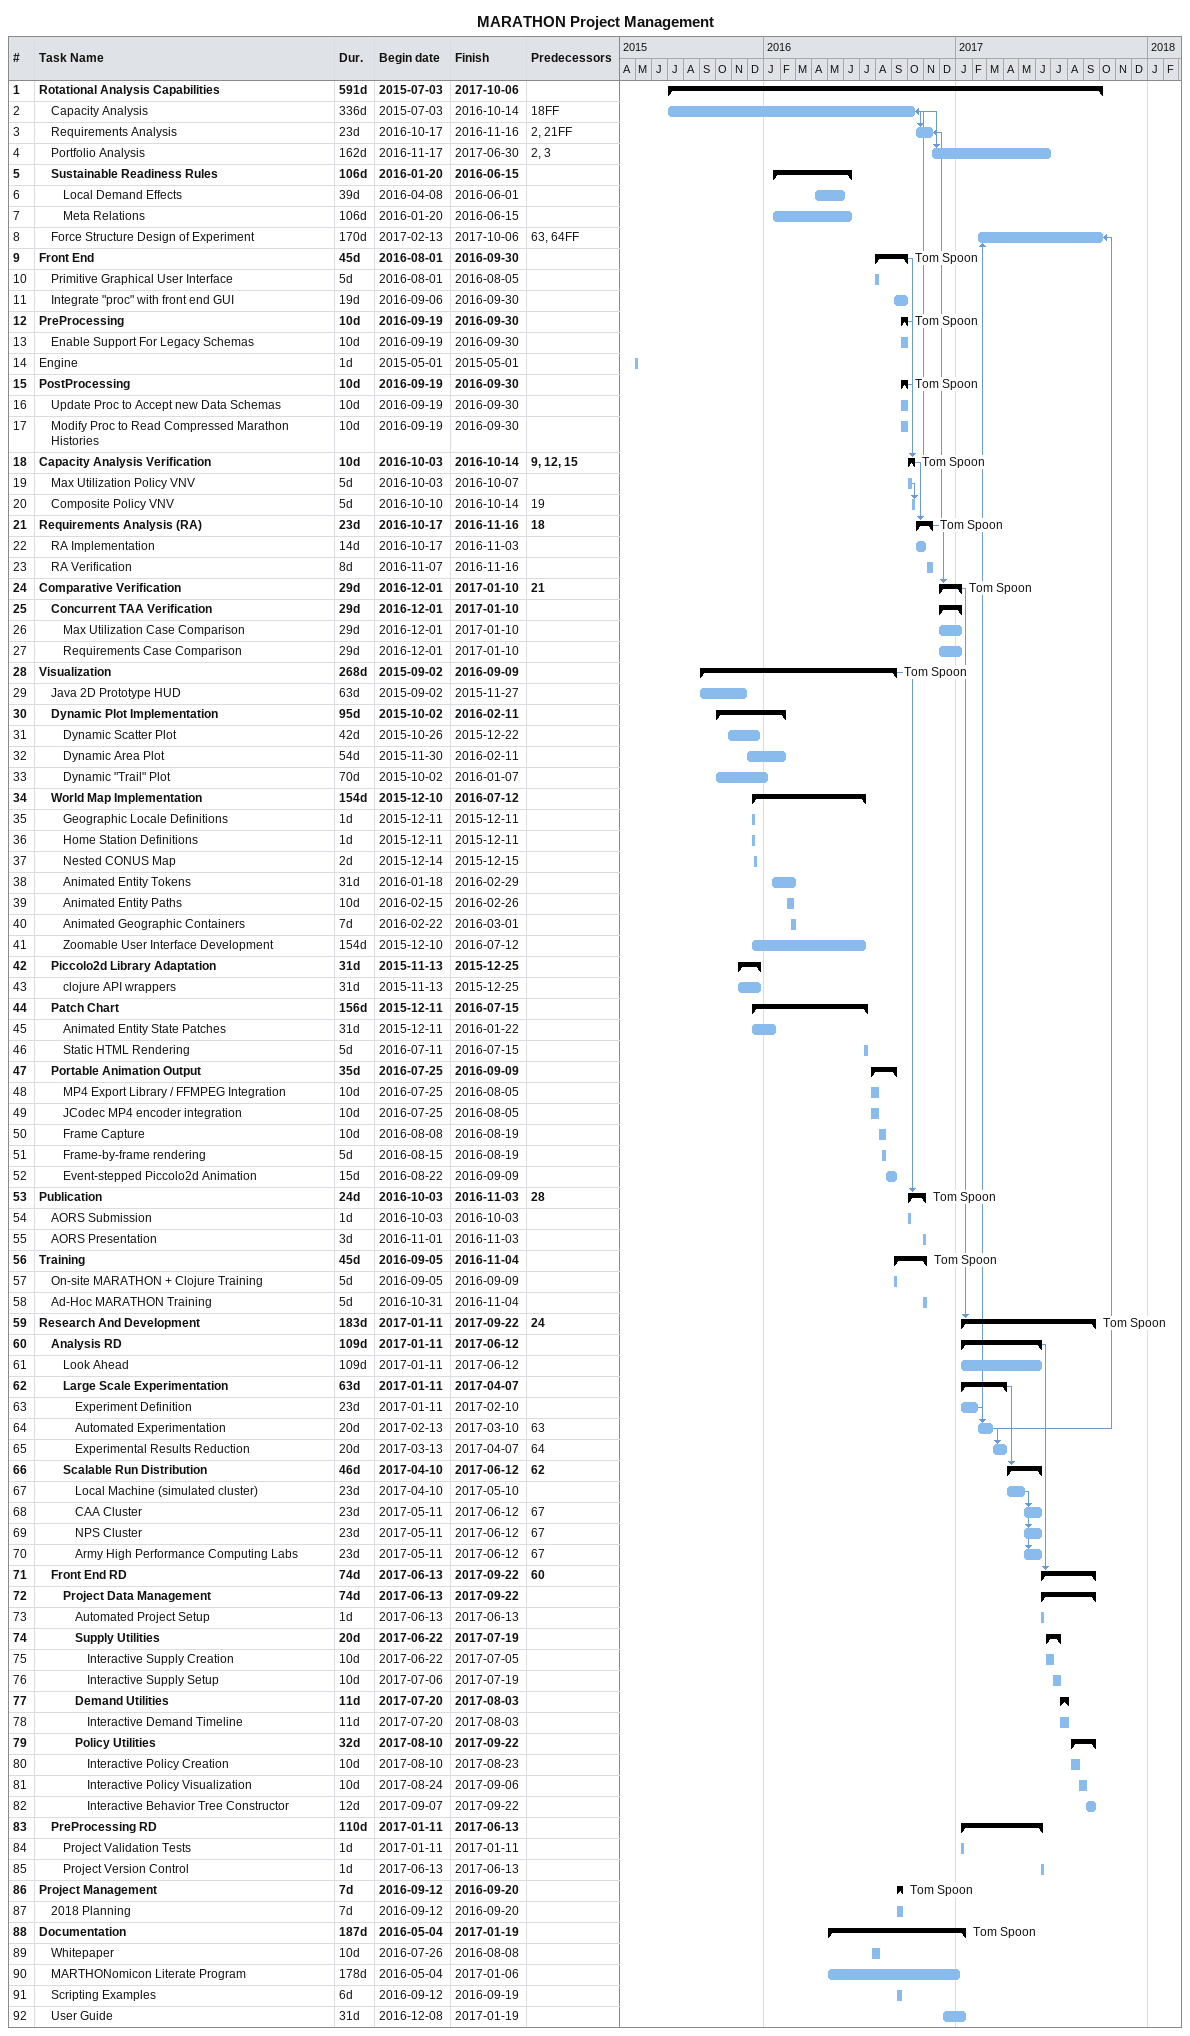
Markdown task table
MARATHON Project Management

| ID | Level | Task | Duration | Start | Finish | Predecessors | Resources |
|---|---|---|---|---|---|---|---|
| 1 | 1 | **Rotational Analysis Capabilities** | 591d | 2015-07-03 | 2017-10-06 |  |  |
| 2 | 2 | Capacity Analysis | 336d | 2015-07-03 | 2016-10-14 | 18FF |  |
| 3 | 2 | Requirements Analysis | 23d | 2016-10-17 | 2016-11-16 | 2, 21FF |  |
| 4 | 2 | Portfolio Analysis | 162d | 2016-11-17 | 2017-06-30 | 2, 3 |  |
| 5 | 2 | **Sustainable Readiness Rules** | 106d | 2016-01-20 | 2016-06-15 |  |  |
| 6 | 3 | Local Demand Effects | 39d | 2016-04-08 | 2016-06-01 |  |  |
| 7 | 3 | Meta Relations | 106d | 2016-01-20 | 2016-06-15 |  |  |
| 8 | 2 | Force Structure Design of Experiment | 170d | 2017-02-13 | 2017-10-06 | 63, 64FF |  |
| 9 | 1 | **Front End** | 45d | 2016-08-01 | 2016-09-30 |  | Tom Spoon |
| 10 | 2 | Primitive Graphical User Interface | 5d | 2016-08-01 | 2016-08-05 |  |  |
| 11 | 2 | Integrate "proc" with front end GUI | 19d | 2016-09-06 | 2016-09-30 |  |  |
| 12 | 1 | **PreProcessing** | 10d | 2016-09-19 | 2016-09-30 |  | Tom Spoon |
| 13 | 2 | Enable Support For Legacy Schemas | 10d | 2016-09-19 | 2016-09-30 |  |  |
| 14 | 1 | Engine | 1d | 2015-05-01 | 2015-05-01 |  |  |
| 15 | 1 | **PostProcessing** | 10d | 2016-09-19 | 2016-09-30 |  | Tom Spoon |
| 16 | 2 | Update Proc to Accept new Data Schemas | 10d | 2016-09-19 | 2016-09-30 |  |  |
| 17 | 2 | Modify Proc to Read Compressed Marathon Histories | 10d | 2016-09-19 | 2016-09-30 |  |  |
| 18 | 1 | **Capacity Analysis Verification** | 10d | 2016-10-03 | 2016-10-14 | 9, 12, 15 | Tom Spoon |
| 19 | 2 | Max Utilization Policy VNV | 5d | 2016-10-03 | 2016-10-07 |  |  |
| 20 | 2 | Composite Policy VNV | 5d | 2016-10-10 | 2016-10-14 | 19 |  |
| 21 | 1 | **Requirements Analysis (RA)** | 23d | 2016-10-17 | 2016-11-16 | 18 | Tom Spoon |
| 22 | 2 | RA Implementation | 14d | 2016-10-17 | 2016-11-03 |  |  |
| 23 | 2 | RA Verification | 8d | 2016-11-07 | 2016-11-16 |  |  |
| 24 | 1 | **Comparative Verification** | 29d | 2016-12-01 | 2017-01-10 | 21 | Tom Spoon |
| 25 | 2 | **Concurrent TAA Verification** | 29d | 2016-12-01 | 2017-01-10 |  |  |
| 26 | 3 | Max Utilization Case Comparison | 29d | 2016-12-01 | 2017-01-10 |  |  |
| 27 | 3 | Requirements Case Comparison | 29d | 2016-12-01 | 2017-01-10 |  |  |
| 28 | 1 | **Visualization** | 268d | 2015-09-02 | 2016-09-09 |  | Tom Spoon |
| 29 | 2 | Java 2D Prototype HUD | 63d | 2015-09-02 | 2015-11-27 |  |  |
| 30 | 2 | **Dynamic Plot Implementation** | 95d | 2015-10-02 | 2016-02-11 |  |  |
| 31 | 3 | Dynamic Scatter Plot | 42d | 2015-10-26 | 2015-12-22 |  |  |
| 32 | 3 | Dynamic Area Plot | 54d | 2015-11-30 | 2016-02-11 |  |  |
| 33 | 3 | Dynamic "Trail" Plot | 70d | 2015-10-02 | 2016-01-07 |  |  |
| 34 | 2 | **World Map Implementation** | 154d | 2015-12-10 | 2016-07-12 |  |  |
| 35 | 3 | Geographic Locale Definitions | 1d | 2015-12-11 | 2015-12-11 |  |  |
| 36 | 3 | Home Station Definitions | 1d | 2015-12-11 | 2015-12-11 |  |  |
| 37 | 3 | Nested CONUS Map | 2d | 2015-12-14 | 2015-12-15 |  |  |
| 38 | 3 | Animated Entity Tokens | 31d | 2016-01-18 | 2016-02-29 |  |  |
| 39 | 3 | Animated Entity Paths | 10d | 2016-02-15 | 2016-02-26 |  |  |
| 40 | 3 | Animated Geographic Containers | 7d | 2016-02-22 | 2016-03-01 |  |  |
| 41 | 3 | Zoomable User Interface Development | 154d | 2015-12-10 | 2016-07-12 |  |  |
| 42 | 2 | **Piccolo2d Library Adaptation** | 31d | 2015-11-13 | 2015-12-25 |  |  |
| 43 | 3 | clojure API wrappers | 31d | 2015-11-13 | 2015-12-25 |  |  |
| 44 | 2 | **Patch Chart** | 156d | 2015-12-11 | 2016-07-15 |  |  |
| 45 | 3 | Animated Entity State Patches | 31d | 2015-12-11 | 2016-01-22 |  |  |
| 46 | 3 | Static HTML Rendering | 5d | 2016-07-11 | 2016-07-15 |  |  |
| 47 | 2 | **Portable Animation Output** | 35d | 2016-07-25 | 2016-09-09 |  |  |
| 48 | 3 | MP4 Export Library / FFMPEG Integration | 10d | 2016-07-25 | 2016-08-05 |  |  |
| 49 | 3 | JCodec MP4 encoder integration | 10d | 2016-07-25 | 2016-08-05 |  |  |
| 50 | 3 | Frame Capture | 10d | 2016-08-08 | 2016-08-19 |  |  |
| 51 | 3 | Frame-by-frame rendering | 5d | 2016-08-15 | 2016-08-19 |  |  |
| 52 | 3 | Event-stepped Piccolo2d Animation | 15d | 2016-08-22 | 2016-09-09 |  |  |
| 53 | 1 | **Publication** | 24d | 2016-10-03 | 2016-11-03 | 28 | Tom Spoon |
| 54 | 2 | AORS Submission | 1d | 2016-10-03 | 2016-10-03 |  |  |
| 55 | 2 | AORS Presentation | 3d | 2016-11-01 | 2016-11-03 |  |  |
| 56 | 1 | **Training** | 45d | 2016-09-05 | 2016-11-04 |  | Tom Spoon |
| 57 | 2 | On-site MARATHON + Clojure Training | 5d | 2016-09-05 | 2016-09-09 |  |  |
| 58 | 2 | Ad-Hoc MARATHON Training | 5d | 2016-10-31 | 2016-11-04 |  |  |
| 59 | 1 | **Research And Development** | 183d | 2017-01-11 | 2017-09-22 | 24 | Tom Spoon |
| 60 | 2 | **Analysis RD** | 109d | 2017-01-11 | 2017-06-12 |  |  |
| 61 | 3 | Look Ahead | 109d | 2017-01-11 | 2017-06-12 |  |  |
| 62 | 3 | **Large Scale Experimentation** | 63d | 2017-01-11 | 2017-04-07 |  |  |
| 63 | 4 | Experiment Definition | 23d | 2017-01-11 | 2017-02-10 |  |  |
| 64 | 4 | Automated Experimentation | 20d | 2017-02-13 | 2017-03-10 | 63 |  |
| 65 | 4 | Experimental Results Reduction | 20d | 2017-03-13 | 2017-04-07 | 64 |  |
| 66 | 3 | **Scalable Run Distribution** | 46d | 2017-04-10 | 2017-06-12 | 62 |  |
| 67 | 4 | Local Machine (simulated cluster) | 23d | 2017-04-10 | 2017-05-10 |  |  |
| 68 | 4 | CAA Cluster | 23d | 2017-05-11 | 2017-06-12 | 67 |  |
| 69 | 4 | NPS Cluster | 23d | 2017-05-11 | 2017-06-12 | 67 |  |
| 70 | 4 | Army High Performance Computing Labs | 23d | 2017-05-11 | 2017-06-12 | 67 |  |
| 71 | 2 | **Front End RD** | 74d | 2017-06-13 | 2017-09-22 | 60 |  |
| 72 | 3 | **Project Data Management** | 74d | 2017-06-13 | 2017-09-22 |  |  |
| 73 | 4 | Automated Project Setup | 1d | 2017-06-13 | 2017-06-13 |  |  |
| 74 | 4 | **Supply Utilities** | 20d | 2017-06-22 | 2017-07-19 |  |  |
| 75 | 5 | Interactive Supply Creation | 10d | 2017-06-22 | 2017-07-05 |  |  |
| 76 | 5 | Interactive Supply Setup | 10d | 2017-07-06 | 2017-07-19 |  |  |
| 77 | 4 | **Demand Utilities** | 11d | 2017-07-20 | 2017-08-03 |  |  |
| 78 | 5 | Interactive Demand Timeline | 11d | 2017-07-20 | 2017-08-03 |  |  |
| 79 | 4 | **Policy Utilities** | 32d | 2017-08-10 | 2017-09-22 |  |  |
| 80 | 5 | Interactive Policy Creation | 10d | 2017-08-10 | 2017-08-23 |  |  |
| 81 | 5 | Interactive Policy Visualization | 10d | 2017-08-24 | 2017-09-06 |  |  |
| 82 | 5 | Interactive Behavior Tree Constructor | 12d | 2017-09-07 | 2017-09-22 |  |  |
| 83 | 2 | **PreProcessing RD** | 110d | 2017-01-11 | 2017-06-13 |  |  |
| 84 | 3 | Project Validation Tests | 1d | 2017-01-11 | 2017-01-11 |  |  |
| 85 | 3 | Project Version Control | 1d | 2017-06-13 | 2017-06-13 |  |  |
| 86 | 1 | **Project Management** | 7d | 2016-09-12 | 2016-09-20 |  | Tom Spoon |
| 87 | 2 | 2018 Planning | 7d | 2016-09-12 | 2016-09-20 |  |  |
| 88 | 1 | **Documentation** | 187d | 2016-05-04 | 2017-01-19 |  | Tom Spoon |
| 89 | 2 | Whitepaper | 10d | 2016-07-26 | 2016-08-08 |  |  |
| 90 | 2 | MARTHONomicon Literate Program | 178d | 2016-05-04 | 2017-01-06 |  |  |
| 91 | 2 | Scripting Examples | 6d | 2016-09-12 | 2016-09-19 |  |  |
| 92 | 2 | User Guide | 31d | 2016-12-08 | 2017-01-19 |  |  |
